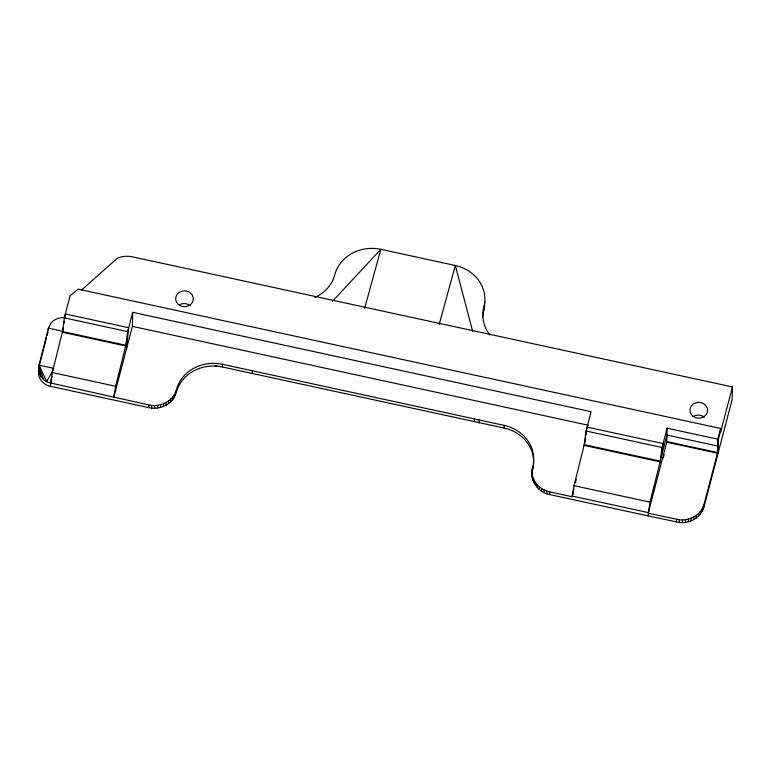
<?xml version="1.0" encoding="UTF-8"?>
<svg xmlns="http://www.w3.org/2000/svg" width="771" height="771" viewBox="0 0 771 771"><rect width="100%" height="100%" fill="white"/><g stroke="black" fill="none" stroke-linecap="round" stroke-linejoin="round"><path stroke-width="1.16" d="M532.636 468.739L532.684 466.947A38.29 34.444 1.5 0 0 504.195 425.39L222.462 364.298A38.29 34.444 1.5 0 0 176.424 389.702C173.398 401.305 160.04 407.608 148.803 404.948L50.433 382.946C42.386 381.452 36.931 373.106 39.07 365.165L48.409 328.147L50.886 323.232A15.314 13.782 1.5 0 1 65.66 317.739M48.361 329.93L48.409 328.147L63.318 331.385M176.424 389.702C175.961 402.799 160.551 410.577 148.726 407.618L50.346 386.29L52.274 372.538L63.405 328.041M126.579 348.463L128.555 328.282M113.771 397.354L132.371 326.364L132.737 312.322L591.106 411.714L586.056 431.008L584.245 444.674L660.275 461.154L650.02 502.143L648.093 515.895L679.376 522.497C689.852 523.663 701.292 517.331 704.039 506.798L732.113 399.648L732.45 386.946L132.467 256.849A22.976 20.663 1.5 0 0 117.375 258.208L81.63 289.992M148.726 407.618L148.803 404.948M151.694 408.081L151.762 405.401M154.692 408.187L154.769 405.517M157.689 407.946L157.756 405.267M160.619 407.348L160.686 404.679M163.433 406.423L163.5 403.744M166.083 405.16L166.15 402.491M168.531 403.609L168.598 400.93M170.728 401.778L170.796 399.099M172.637 399.696L172.704 397.026M174.227 397.412L174.294 394.742M175.48 394.954L175.547 392.285M533.551 464.065A38.29 34.444 1.5 0 0 504.128 428.059L222.395 366.977L222.462 364.298M252.204 373.443L252.281 370.764M474.31 421.602L474.377 418.923M479.099 422.942L479.167 420.262M482.762 317.112A38.29 34.444 1.5 0 1 483.754 310.414L483.841 307.07A38.29 34.444 1.5 0 0 455.353 265.503L380.826 249.341A38.29 34.444 1.5 0 0 334.778 274.746A38.29 34.444 1.5 0 1 314.751 297.51M504.128 428.059L504.195 425.39M648.093 515.895L549.713 494.568C537.3 492.428 528.916 479.07 532.684 466.947M532.298 477.683L532.086 472.315M532.983 480.323L532.375 475.003M534.033 482.858L534.101 480.179L533.05 477.644M535.44 485.248L535.508 482.579L534.101 480.179M537.185 487.465L537.252 484.786L535.508 482.579M539.237 489.45L539.305 486.771L537.252 484.786M541.55 491.175L541.627 488.506L539.305 486.771M544.104 492.621L544.172 489.951L541.627 488.506M546.841 493.758L546.909 491.088L544.172 489.951M549.713 494.568L549.781 491.888L546.909 491.088M549.781 491.888L572.14 496.736L574 485.663L584.91 442.043M666.761 442.236L717.454 453.194L704.106 504.118C701.359 514.662 689.929 520.984 679.444 519.827L648.16 513.226L666.761 442.236L667.137 428.194L717.811 439.181L717.473 452.519L666.78 441.571M676.456 521.88L676.524 519.211M679.376 522.497L679.444 519.827M682.383 522.603L682.451 519.933M685.371 522.362L685.438 519.693M688.301 521.774L688.368 519.095M691.115 520.839L691.182 518.16M693.765 519.577L693.833 516.907M696.213 518.025L696.28 515.346M698.41 516.194L698.478 513.515M700.319 514.112L700.396 511.443M701.918 511.828L701.986 509.159M703.162 509.38L703.229 506.701M704.039 506.798L704.106 504.118M718.08 453.223L718.447 439.181L720.548 431.143M132.737 312.322L127.687 331.617L125.875 345.283L62.528 331.549L64.33 317.883L70.094 295.9L78.16 289.164L720.625 428.464L720.519 432.483L732.45 386.946M717.377 455.902L717.454 453.194M532.019 474.994L532.192 469.616M38.637 369.897L39.07 365.165L53.97 368.403M660.275 461.154L662.077 447.488L667.137 428.194M64.003 323.541L64.301 321.295M64.754 317.922L65.207 314.549M585.122 441.166L585.575 437.793M585.873 435.538L586.924 427.674M661.267 456.731L662.954 444.154M113.79 396.68L115.631 386.271L126.752 341.775M532.115 472.286L532.453 470.512M50.433 382.946L52.071 376.229M572.467 494.336L573.923 488.544M575.388 482.752L576.265 479.273M39.042 366.321L46.539 337.698M47.137 335.404L48.043 331.973M572.14 496.736L573.364 492.081M660.439 459.921L666.954 435.046L717.637 446.033L718.341 443.354M663.262 458.003L664.149 454.62M717.811 439.181L720.625 428.464M364.625 308.342L380.826 249.341L332.552 301.201M439.162 324.504L455.353 265.503L472.642 331.318M53.411 369.415L46.694 381.655L39.07 365.165L39.282 373.443M215.08 365.83L222.395 366.977M132.371 326.364L588.389 425.245M65.352 313.99L128.699 327.723M587.078 427.115L663.099 443.595M64.33 317.883L127.687 331.617M586.056 431.008L662.077 447.488M62.355 332.253L125.702 345.986M584.071 445.378L660.092 461.858M52.274 372.538L115.631 386.271M574 485.663L650.02 502.143M572.159 496.071L648.18 512.551M43.455 379.534L39.07 365.165L40.921 376.73M50.346 386.29A15.314 13.772 1.5 0 1 38.955 369.656M484.757 301.471A38.29 34.444 1.5 0 1 483.754 310.414M489.932 334.99A38.29 34.444 1.5 0 1 483.841 307.07M533.301 466.301A38.29 34.444 1.5 0 1 532.616 469.626M176.357 392.381A38.29 34.444 1.5 0 1 217.451 366.206M693.794 416.234A8.809 7.922 1.5 0 1 704.463 417.246M179.527 304.718A8.809 7.922 1.5 0 1 190.196 305.74M178.458 304.516A8.809 7.922 1.5 0 0 193.068 300.632A8.809 7.922 1.5 0 0 181.956 291.178A8.809 7.922 1.5 0 0 178.458 304.516M692.734 416.022A8.809 7.922 1.5 0 0 707.335 412.138A8.809 7.922 1.5 0 0 696.223 402.684A8.809 7.922 1.5 0 0 692.734 416.022"/></g></svg>
